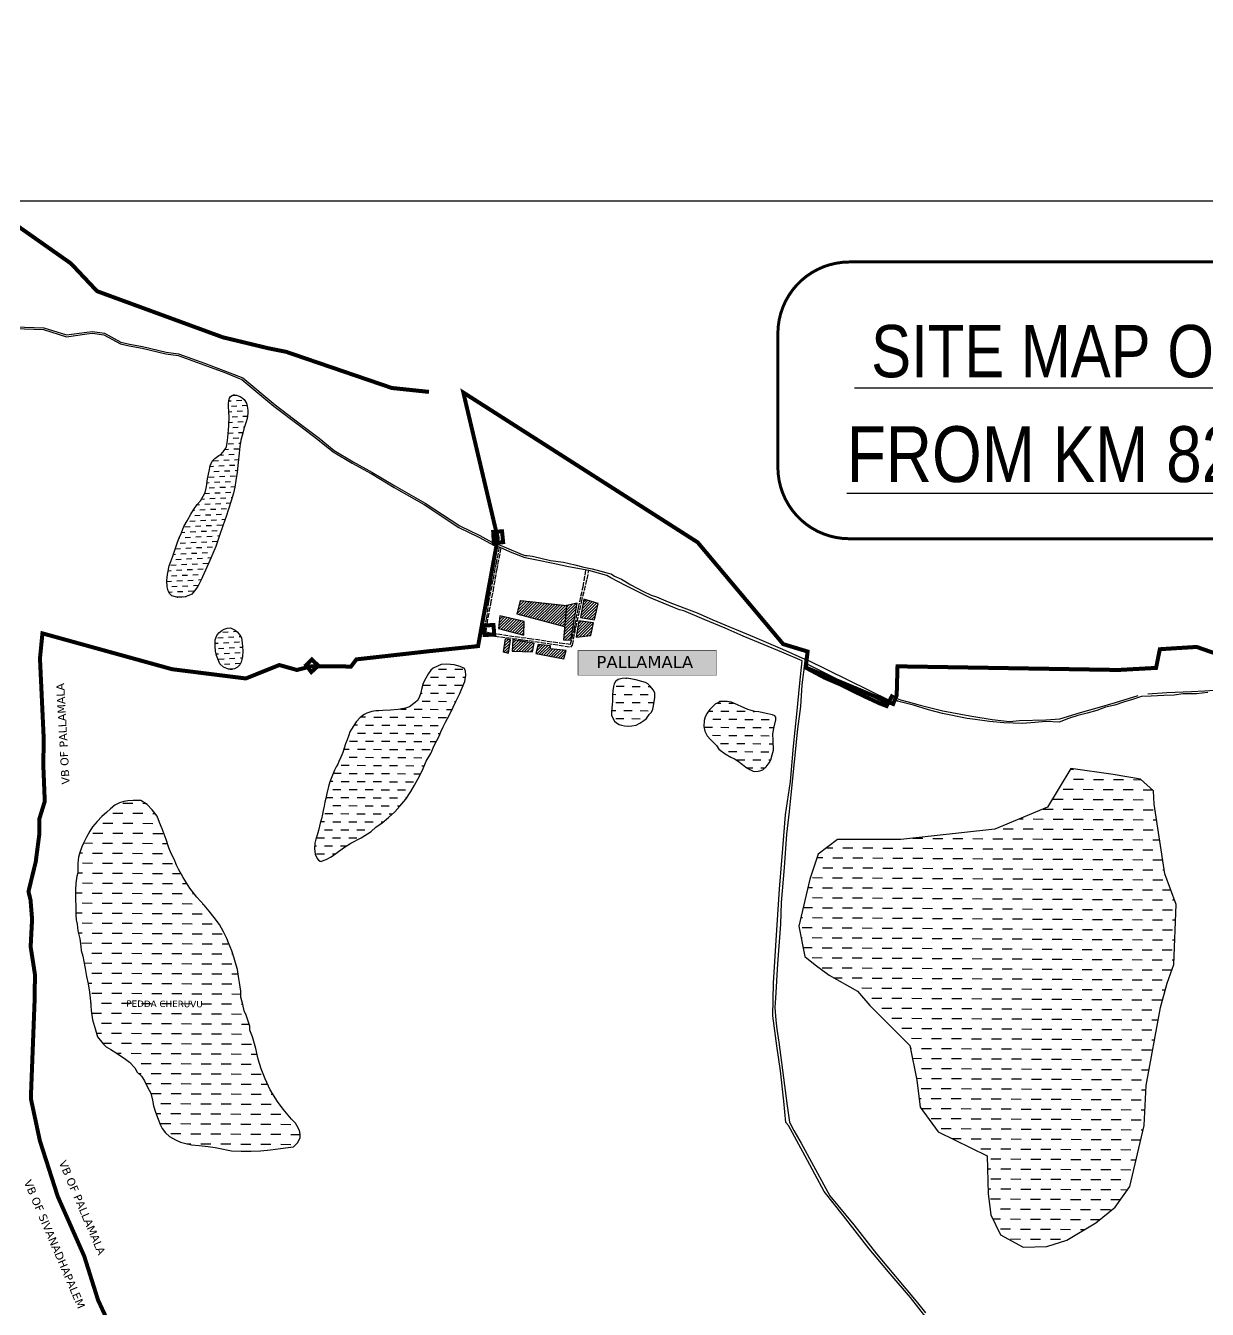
# Model space of a CAD drawing. Header units: inches. Extents: x 360616 to 379062, y 1506291 to 1520405.
# Drawn here: x 364873 to 367827, y 1516392 to 1519600 of the extents above; entities that cross this region are included whole.
import ezdxf

# ---------------------------------------------------------------- set-up
doc = ezdxf.new("R2010")
doc.units = ezdxf.units.IN
doc.header["$MEASUREMENT"] = 0
for name, pattern in [('ACAD_ISO02W100', [15, 12, -3]), ('ACAD_ISO03W100', [30, 12, -18]), ('BORDER', [1.75, 0.5, -0.25, 0.5, -0.25, 0, -0.25])]:
    doc.linetypes.add(name, pattern=pattern)
for name, color, linetype in [('CARTTRACK', 30, 'ACAD_ISO02W100'), ('ROADS', 2, 'Continuous'), ('TANKS', 4, 'Continuous'), ('TITLEBLOCK', 7, 'Continuous'), ('VILLAGE_AREA', 1, 'Continuous'), ('WATER_BODY', 4, 'Continuous'), ('Z AYACUT', 7, 'Continuous'), ('ZSTU', 7, 'Continuous'), ('ZTEXT', 7, 'Continuous')]:
    doc.layers.add(name, color=color, linetype=linetype)
doc.layers.add('ROAD', color=1, linetype='Continuous', lineweight=25)
doc.layers.add('VILL_BOUNDARY', color=6, linetype='BORDER', lineweight=30)
doc.styles.add('ARIALN', font='ARIALN.TTF')
doc.styles.get("Standard").update_dxf_attribs({"font": 'verdana.TTF'})
pattern_1 = [(359.63535, (369184.575, 1513493.686), (20.298094, 20.041356), [20.17013, -20.17013])]
pattern_2 = [(44.63535, (369184.5746, 1513493.6856), (-3.5428448, 3.58823), [])]
pattern_3 = [(3.2273945, (-353588.405, 839801.967), (12.6140473, 14.12162685), [13.38907268, -13.38907268])]

msp = doc.modelspace()

# ---------------------------------------------------------------- hatches: boundary and pattern name
at = {"layer": 'TANKS'}
h = msp.add_hatch(dxfattribs=at)
h.set_pattern_fill('DASH', color=256, scale=107.112581, angle=3.2274, style=0)
h.set_pattern_definition(pattern_3)
h.paths.add_polyline_path([(365392.3, 1518432), (365395.7, 1518447.2), (365398.6, 1518463.8), (365401.7, 1518484.8), (365404.3, 1518508.7), (365406.5, 1518532.2), (365408.7, 1518548.2), (365411.2, 1518564), (365416, 1518582.1), (365418.4, 1518592.3), (365424, 1518610.2), (365426.7, 1518618.9), (365428.9, 1518630.9), (365428.7, 1518639.2), (365427, 1518649.3), (365425, 1518657.1), (365419, 1518666.3), (365414.1, 1518669.8), (365409.1, 1518673.3), (365404.1, 1518675.2), (365400.2, 1518676.5), (365396.2, 1518677.8), (365392.3, 1518677.6), (365389, 1518676.4), (365385.1, 1518673.9), (365382.4, 1518669.5), (365381, 1518663.7), (365380.1, 1518655.3), (365380.5, 1518648.5), (365381.5, 1518622.6), (365380.8, 1518600.1), (365379.5, 1518579.8), (365377.4, 1518563.2), (365374.5, 1518546), (365367, 1518535), (365364.6, 1518532.7), (365361.2, 1518529.4), (365356.1, 1518526), (365349, 1518521.2), (365345.7, 1518518.3), (365339.7, 1518512.1), (365334.6, 1518499.8), (365331.9, 1518487.3), (365327.6, 1518468.1), (365325.5, 1518448.2), (365321.5, 1518433.3), (365317.1, 1518424.1), (365310.6, 1518413), (365302.1, 1518403.8), (365292.7, 1518390.4), (365285.8, 1518379), (365276.9, 1518362.5), (365268.5, 1518348.9), (365260.9, 1518328.9), (365257.9, 1518322.9), (365251.6, 1518306.8), (365245.9, 1518289.4), (365240.7, 1518274.4), (365235.7, 1518261.5), (365231.9, 1518250), (365227.5, 1518228.5), (365226, 1518213.4), (365227.1, 1518197.4), (365229.5, 1518187.5), (365233.9, 1518180.7), (365238.3, 1518175.5), (365247.8, 1518172.7), (365254.9, 1518171.7), (365264.4, 1518171.6), (365272.1, 1518172.7), (365281.4, 1518175.8), (365288.2, 1518179.8), (365295.6, 1518187.9), (365303.3, 1518198.7), (365311.3, 1518214), (365322.9, 1518239.4), (365333.2, 1518263.9), (365348.3, 1518298.2), (365358.9, 1518328.6), (365365.9, 1518350.1), (365374.3, 1518373.2), (365380.2, 1518391.7), (365386.6, 1518413)])
h = msp.add_hatch(dxfattribs=at)
h.set_pattern_fill('DASH', color=256, scale=107.112581, angle=3.2274, style=0)
h.set_pattern_definition(pattern_3)
h.paths.add_polyline_path([(365414.1, 1518058), (365412.3, 1518070), (365406.7, 1518079.4), (365402, 1518085.6), (365397, 1518089.7), (365392.1, 1518092.4), (365384.8, 1518095), (365376.7, 1518094.7), (365369.1, 1518092.2), (365363.3, 1518088.8), (365356, 1518082.8), (365351.4, 1518075.9), (365347.1, 1518065.1), (365346.6, 1518049.1), (365347.3, 1518037.3), (365350.4, 1518026.1), (365358.4, 1518005.2), (365367.4, 1517997.3), (365379.9, 1517991.8), (365387.1, 1517991.7), (365394.9, 1517993.2), (365402.4, 1517996.8), (365408.4, 1518003.1), (365411.5, 1518009.8), (365414.8, 1518022.8), (365416.2, 1518037.9)])
at = {"layer": 'VILLAGE_AREA'}
h = msp.add_hatch(dxfattribs=at)
h.set_pattern_fill('ANSI31', color=1, scale=40.340267, angle=-0.3646, style=0)
h.set_pattern_definition(pattern_2)
h.paths.add_polyline_path([(366110, 1518163.9), (366102, 1518129.2), (366220.6, 1518098), (366225.1, 1518150.9)])
h = msp.add_hatch(dxfattribs=at)
h.set_pattern_fill('ANSI31', color=1, scale=40.340267, angle=-0.3646, style=0)
h.set_pattern_definition(pattern_2)
h.paths.add_polyline_path([(366304.5, 1518156.4), (366268.4, 1518167), (366259.7, 1518120.8), (366295, 1518115.7)])
h = msp.add_hatch(dxfattribs=at)
h.set_pattern_fill('ANSI31', color=1, scale=40.340267, angle=-0.3646, style=0)
h.set_pattern_definition(pattern_2)
h.paths.add_polyline_path([(366217.7, 1518065.4), (366235.7, 1518064.4), (366252, 1518156.8), (366225.1, 1518150.9)])
h = msp.add_hatch(dxfattribs=at)
h.set_pattern_fill('ANSI31', color=1, scale=40.340267, angle=-0.3646, style=0)
h.set_pattern_definition(pattern_2)
h.paths.add_polyline_path([(366118, 1518077.3), (366118.8, 1518110.9), (366058.4, 1518125.6), (366054.9, 1518093.8)])
h = msp.add_hatch(dxfattribs=at)
h.set_pattern_fill('ANSI31', color=1, scale=40.340267, angle=-0.3646, style=0)
h.set_pattern_definition(pattern_2)
h.paths.add_polyline_path([(366255.7, 1518112.6), (366248.7, 1518071.9), (366285.7, 1518075.8), (366292.3, 1518108.1)])
h = msp.add_hatch(dxfattribs=at)
h.set_pattern_fill('ANSI31', color=1, scale=40.340267, angle=-0.3646, style=0)
h.set_pattern_definition(pattern_2)
h.paths.add_polyline_path([(366066.9, 1518035.2), (366079.6, 1518032.3), (366085.4, 1518065.1), (366071.4, 1518067.6)])
h = msp.add_hatch(dxfattribs=at)
h.set_pattern_fill('ANSI31', color=1, scale=40.340267, angle=-0.3646, style=0)
h.set_pattern_definition(pattern_2)
h.paths.add_polyline_path([(366090.8, 1518065.4), (366089.1, 1518036.7), (366139.8, 1518035.6), (366144.4, 1518057.3)])
h = msp.add_hatch(dxfattribs=at)
h.set_pattern_fill('ANSI31', color=1, scale=40.340267, angle=-0.3646, style=0)
h.set_pattern_definition(pattern_2)
h.paths.add_polyline_path([(366218.1, 1518017.7), (366224.2, 1518039), (366184.9, 1518043.2), (366185, 1518050.5), (366154.3, 1518053.6), (366148, 1518031.2)])
at = {"layer": 'WATER_BODY'}
h = msp.add_hatch(dxfattribs=at)
h.set_pattern_fill('DASH', color=256, scale=161.361069, angle=-0.3646, style=0)
h.set_pattern_definition(pattern_1)
h.paths.add_polyline_path([(365853.5, 1517717.4), (365864.8, 1517739.9), (365874.4, 1517761.8), (365885.9, 1517781.6), (365895, 1517802.6), (365906.5, 1517824.9), (365910.9, 1517835.6), (365916.9, 1517847.7), (365922.3, 1517859.3), (365931.6, 1517876.6), (365942.1, 1517896.8), (365948, 1517910.9), (365957.3, 1517929.8), (365963.8, 1517945.6), (365971, 1517961.3), (365973.4, 1517976.8), (365972.2, 1517986.7), (365970.4, 1517993.9), (365959.6, 1517999), (365944.6, 1518002.9), (365926, 1518004.5), (365911.5, 1518003.3), (365892.1, 1517994.6), (365886.2, 1517989.3), (365880.1, 1517981), (365873.1, 1517969.6), (365866.9, 1517957.4), (365862.2, 1517941.4), (365859.8, 1517926.4), (365851.8, 1517912.6), (365828.4, 1517895.4), (365804.5, 1517891.3), (365784.7, 1517889.9), (365765.8, 1517888.4), (365755.8, 1517888.2), (365748.3, 1517888), (365738.2, 1517886.6), (365725.8, 1517882.4), (365719.1, 1517879), (365709.1, 1517871.2), (365699.2, 1517860.4), (365693.1, 1517851.4), (365687.3, 1517842.1), (365683.7, 1517835.4), (365680.6, 1517826.9), (365677.1, 1517815.8), (365672.9, 1517805), (365669.1, 1517794.5), (365664.4, 1517779.3), (365655.8, 1517761.3), (365653.4, 1517754.8), (365649.1, 1517747.7), (365645.1, 1517739.4), (365640, 1517726.9), (365633.5, 1517710.3), (365630.2, 1517698.6), (365625.6, 1517681.3), (365623.2, 1517668.6), (365619, 1517650), (365617, 1517638.5), (365614.9, 1517629.5), (365612.1, 1517615.4), (365607.5, 1517599.3), (365604.2, 1517584.6), (365598.8, 1517566.9), (365596.3, 1517556.8), (365594.9, 1517543.7), (365596.4, 1517529.6), (365601.8, 1517519.2), (365605.2, 1517514.6), (365609.3, 1517512.2), (365611.4, 1517511.6), (365612.8, 1517511.8), (365624.3, 1517516.3), (365636.8, 1517522.8), (365648.5, 1517531.6), (365667.2, 1517545.5), (365685.8, 1517557), (365711.8, 1517570.6), (365737.1, 1517586.7), (365748.6, 1517596.8), (365764.2, 1517607.6), (365780.1, 1517621), (365796, 1517635.1), (365808.8, 1517650), (365823.7, 1517667.5), (365836.2, 1517686.5), (365844.7, 1517702.2)])
h = msp.add_hatch(dxfattribs=at)
h.set_pattern_fill('DASH', color=256, scale=161.361069, angle=-0.3646, style=0)
h.set_pattern_definition(pattern_1)
h.paths.add_polyline_path([(366397.9, 1517965.7), (366385.3, 1517968.2), (366374.9, 1517969.4), (366364.2, 1517968.8), (366353.8, 1517966.1), (366347.5, 1517961.3), (366343.9, 1517955.2), (366342, 1517948.5), (366340.7, 1517939.9), (366339.6, 1517911.3), (366338.1, 1517895.7), (366337.5, 1517884.4), (366337.5, 1517876.7), (366340.5, 1517869.6), (366345.3, 1517862), (366349.8, 1517858.1), (366356.3, 1517853.7), (366362.4, 1517851.9), (366370.1, 1517850.5), (366378.9, 1517849.8), (366388, 1517850.3), (366398.8, 1517851.9), (366408.6, 1517856.9), (366418.3, 1517863.4), (366425.2, 1517869), (366438.9, 1517888.3), (366440.5, 1517892), (366442.2, 1517900), (366444.3, 1517911.3), (366445.8, 1517920), (366445.8, 1517933), (366441.2, 1517940.7), (366433.9, 1517949.3), (366428.5, 1517955.2), (366422.2, 1517959.1), (366413, 1517961.6)])
h = msp.add_hatch(dxfattribs=at)
h.set_pattern_fill('DASH', color=256, scale=161.361069, angle=-0.3646, style=0)
h.set_pattern_definition(pattern_1)
h.paths.add_polyline_path([(366654.1, 1517762), (366665, 1517754), (366673.4, 1517746.9), (366683.1, 1517741), (366691.6, 1517737.1), (366696, 1517736.6), (366703.7, 1517736.7), (366708.4, 1517738.2), (366715.5, 1517740.8), (366723.9, 1517748.1), (366731.6, 1517758.1), (366735.6, 1517765.6), (366738.9, 1517777.7), (366742.1, 1517789.6), (366741.5, 1517813.5), (366741, 1517830.4), (366744.3, 1517848.2), (366748.4, 1517865.1), (366748, 1517872.3), (366746, 1517875.2), (366739.5, 1517877.9), (366723.8, 1517881.5), (366705.4, 1517885.4), (366695.6, 1517886.1), (366678.3, 1517891.6), (366637.6, 1517909.2), (366626.4, 1517911.6), (366617.8, 1517911.4), (366608.4, 1517911.2), (366604, 1517908), (366597, 1517905), (366591.8, 1517899.9), (366582.9, 1517890.9), (366576.3, 1517882.1), (366571.5, 1517872.8), (366568.9, 1517863.5), (366568.4, 1517848.8), (366570.6, 1517837.1), (366576.6, 1517825.2), (366585, 1517816.5), (366599.6, 1517801), (366606, 1517792.3), (366621.6, 1517780.4), (366635.3, 1517771.9), (366645, 1517767.8)])
h = msp.add_hatch(dxfattribs=at)
h.set_pattern_fill('DASH', color=256, scale=200, angle=359.63535, style=0)
h.paths.add_polyline_path([(367485, 1517743.5), (367427, 1517647.1), (367295.1, 1517592.4), (367060.2, 1517566.7), (366902.5, 1517566.7), (366854.2, 1517529.7), (366833.3, 1517467), (366806, 1517349.3), (366820.5, 1517273.7), (366846.2, 1517252.8), (366881.6, 1517227.1), (366952.4, 1517186.9), (366983, 1517151.5), (367082.8, 1517051.3), (367100.5, 1516964.5), (367108.6, 1516897), (367153.6, 1516835.9), (367276, 1516775.8), (367279.2, 1516681), (367285.7, 1516627.9), (367309.8, 1516578.1), (367366.1, 1516547.5), (367425.7, 1516549.2), (367475.5, 1516565.2), (367547.9, 1516608.6), (367596.2, 1516647.2), (367633.2, 1516698.7), (367668.7, 1516851.7), (367673.5, 1516951.4), (367709.2, 1517146.6), (367726.1, 1517207.5), (367743.1, 1517253.7), (367748.7, 1517404.2), (367720.5, 1517480.8), (367693.7, 1517655), (367692.1, 1517688.2), (367659.7, 1517717.4), (367591.6, 1517728.5)])
h = msp.add_hatch(dxfattribs=at)
h.set_pattern_fill('DASH', color=256, scale=200, angle=359.63535, style=0)
h.paths.add_polyline_path([(365405.6, 1517223.6), (365402.9, 1517241.1), (365399.7, 1517252.4), (365394.4, 1517269.8), (365388.4, 1517288.3), (365380.6, 1517308.2), (365375.9, 1517318.9), (365367.5, 1517335.7), (365357.4, 1517354.2), (365344.7, 1517371.4), (365331.6, 1517387.1), (365319.5, 1517402), (365300.7, 1517422.3), (365283.2, 1517444.7), (365266.8, 1517471), (365251.2, 1517499.6), (365244.2, 1517517.2), (365232.9, 1517539.5), (365224.1, 1517566.7), (365214.4, 1517592.8), (365207.9, 1517609.1), (365201.7, 1517625), (365189.6, 1517640.5), (365176.7, 1517654.1), (365161, 1517663.4), (365141.7, 1517664), (365128.4, 1517663.1), (365118.7, 1517661.7), (365107.6, 1517657.7), (365096, 1517651.8), (365085.3, 1517643.3), (365076, 1517634.7), (365063.4, 1517623.4), (365052, 1517611.4), (365040, 1517597.8), (365033.4, 1517587), (365025.5, 1517571.9), (365019, 1517558.8), (365013.7, 1517548.1), (365009, 1517534.2), (365005.6, 1517522.5), (365004.3, 1517515.1), (365003.7, 1517505.6), (365003.4, 1517483), (365001.2, 1517474.8), (364998.5, 1517456.8), (364998.2, 1517439.6), (364997.6, 1517418.9), (364998.6, 1517397.3), (364998.8, 1517377.7), (364999.8, 1517365.8), (365001.7, 1517354.5), (365004, 1517338.3), (365008.6, 1517317.9), (365011.3, 1517299.3), (365012, 1517289.2), (365016.2, 1517275.1), (365018.6, 1517261.3), (365022.3, 1517244.3), (365025.5, 1517223.9), (365029.1, 1517206), (365032.5, 1517184.5), (365035, 1517162.3), (365037.3, 1517138.9), (365040.6, 1517116), (365047.5, 1517090.9), (365052.7, 1517073.3), (365067, 1517055.9), (365074.1, 1517048.4), (365086, 1517041.6), (365101.9, 1517031.6), (365122.4, 1517017.3), (365132.6, 1517010.2), (365146.3, 1516995.9), (365152.2, 1516984.7), (365166.2, 1516971.8), (365177.4, 1516947.2), (365185.8, 1516932.6), (365190.1, 1516915.2), (365193, 1516900.8), (365197.6, 1516884.8), (365204, 1516867.3), (365210.6, 1516852), (365214.5, 1516844.3), (365222.5, 1516833.3), (365232.7, 1516824), (365247.7, 1516815.5), (365260.4, 1516809.8), (365273.2, 1516806.6), (365288, 1516803.2), (365307.1, 1516801.3), (365329.1, 1516799.2), (365347.1, 1516796.5), (365363.8, 1516793), (365379.1, 1516789.9), (365387.7, 1516788.2), (365411.5, 1516787.6), (365436.7, 1516787.6), (365459.8, 1516788.6), (365484.8, 1516790.7), (365509.9, 1516794.4), (365529.3, 1516796.2), (365542.5, 1516798.3), (365552.9, 1516808.2), (365559.4, 1516820.7), (365559.7, 1516829.9), (365557.9, 1516839.3), (365550.9, 1516851.6), (365547.8, 1516857), (365537.7, 1516867.7), (365516.5, 1516892.1), (365502.3, 1516911.2), (365484.5, 1516940.4), (365472, 1516968.1), (365461.5, 1516992.9), (365454.3, 1517017.2), (365448.8, 1517043.7), (365440, 1517073.3), (365433.8, 1517090.2), (365433.2, 1517099.8), (365424, 1517127.5), (365419.1, 1517138.5), (365416.2, 1517153.9), (365411.3, 1517172.6), (365410.7, 1517187), (365407.7, 1517208.8)])
at = {"layer": 'ZSTU'}
msp.add_hatch(color=2, dxfattribs=at).paths.add_polyline_path([(366253.7, 1518038.3), (366599.9, 1518038.3), (366599.9, 1517977.1), (366253.7, 1517977.1)])

# ---------------------------------------------------------------- linework, layer by layer
at = {"layer": 'CARTTRACK'}
for points in [[(366056.8, 1518296.8), (366048.8, 1518258.2), (366041.1, 1518215.1), (366030.2, 1518161), (366025, 1518121.5), (366015.9, 1518078.2), (366059.7, 1518072.6), (366116.1, 1518065.7), (366161.4, 1518059), (366235.5, 1518047.4), (366240.2, 1518051.9), (366247.9, 1518095.7), (366262.5, 1518159.5), (366276.4, 1518216.9), (366280.8, 1518238.4)], [(366060.9, 1518294.9), (366050.6, 1518243), (366042.7, 1518196.6), (366036.1, 1518161.5), (366026.5, 1518110.4), (366023.1, 1518085.1), (366082.1, 1518075.4), (366132.4, 1518068.9), (366208.5, 1518057.6), (366235.2, 1518054.4), (366243.8, 1518089), (366254.7, 1518145.5), (366266.2, 1518197.7), (366273.7, 1518239.5)]]:
    msp.add_lwpolyline(points, dxfattribs=at)
at = {"layer": 'ROAD', "color": 1}
for p, q in [((367725.2, 1517933.5), (367787, 1517936.5)), ((367787, 1517936.5), (367819.1, 1517937.9)), ((367819.1, 1517937.9), (367857.5, 1517940.3)), ((367047.5, 1517920), (367059.3, 1517915)), ((367059.3, 1517915), (367078.9, 1517910.4)), ((367078.9, 1517910.4), (367109, 1517902.3)), ((367551.5, 1517895.8), (367596.8, 1517908.8)), ((367596.8, 1517908.8), (367654.1, 1517925.8)), ((367677.7, 1517930.3), (367725.2, 1517933.5)), ((367109, 1517902.3), (367165.3, 1517887.6)), ((367165.3, 1517887.6), (367232.8, 1517875)), ((367232.8, 1517875), (367288.4, 1517865.9)), ((367457.7, 1517867.6), (367509.6, 1517883.5)), ((367509.6, 1517883.5), (367551.5, 1517895.8)), ((367288.4, 1517865.9), (367332, 1517860.9)), ((367332, 1517860.9), (367356.8, 1517863.7)), ((367356.8, 1517863.7), (367423.3, 1517865.4)), ((367423.3, 1517865.4), (367457.7, 1517867.6))]:
    msp.add_line(p, q, dxfattribs=at)
for points in [[(366813.7, 1518012.9), (366763.5, 1518034.6), (366719.1, 1518052.5), (366666.8, 1518074.6), (366621.2, 1518094.2), (366569, 1518116), (366517.9, 1518138), (366507.4, 1518140.2), (366490.8, 1518146.6), (366432, 1518171), (366374.3, 1518200.3), (366336, 1518220.3), (366326.1, 1518226.1), (366280.8, 1518238.4), (366230, 1518248), (366191.5, 1518256.5), (366150.6, 1518264.6), (366121.3, 1518270), (366088.8, 1518283), (366060.9, 1518294.9), (366056.8, 1518296.8), (366056.8, 1518296.8), (366049.4, 1518298.6)], [(366050.6, 1518305.4), (366074.9, 1518295), (366114.4, 1518278.5), (366121.8, 1518275.8), (366126.8, 1518275.7), (366139.8, 1518274.5), (366184.6, 1518263.8), (366217.4, 1518259.2), (366246, 1518252.8), (366268.2, 1518246.7), (366288.8, 1518242.5), (366323.4, 1518233.4), (366336.7, 1518230.6), (366345.2, 1518224.7), (366362.3, 1518216.6), (366385.9, 1518203.1), (366415.9, 1518186.7), (366436.5, 1518177.1), (366450.1, 1518172.6), (366478.7, 1518160.3), (366517.9, 1518145.6), (366551.2, 1518132.9), (366590.7, 1518115.6), (366694.4, 1518072.4), (366765.1, 1518042.4), (366820.6, 1518016.9), (366820.6, 1518011.2)], [(367126.1, 1516368.1), (367084.4, 1516421.5), (367034.1, 1516481.2), (366981.3, 1516542.9), (366917.3, 1516625.8), (366868.7, 1516686.8), (366815.3, 1516785.7), (366779.8, 1516851.7), (366773.5, 1516859), (366767.9, 1516912.7), (366760, 1516987.9), (366750.8, 1517050.5), (366740.6, 1517125.8), (366742.4, 1517207.4), (366748.8, 1517315), (366757.2, 1517442.4), (366765.5, 1517543.5), (366771.9, 1517628), (366784.5, 1517711), (366792.2, 1517799.4), (366800.4, 1517879.8), (366808, 1517957), (366813.7, 1518012.9)], [(366820.6, 1518011.2), (366812.7, 1517952.6), (366809.5, 1517898.8), (366802.4, 1517843.2), (366786, 1517678.2), (366781.3, 1517636.2), (366774.6, 1517580), (366769.3, 1517496.6), (366761.3, 1517408.5), (366759.6, 1517355.1)], [(366823.6, 1518006.2), (367027.5, 1517904.7)], [(366824.9, 1518016.1), (367032.7, 1517914.1)], [(367828.1, 1517933.4), (367799.1, 1517930.7), (367766.5, 1517930), (367743.3, 1517927.3), (367718, 1517926.3), (367685.9, 1517924.8), (367685.9, 1517924.8), (367661.8, 1517923.8), (367639.8, 1517916.4), (367617.3, 1517909.7), (367595, 1517902.1), (367572.1, 1517896.8), (367550.3, 1517889.1), (367525.9, 1517882.4), (367503.2, 1517875.9), (367479.8, 1517869), (367456.6, 1517859.9), (367424, 1517861.1), (367395.4, 1517858.6), (367364.2, 1517856.3), (367317.9, 1517857.5), (367282, 1517861.5), (367246.1, 1517866.5), (367226.1, 1517868.5), (367164.9, 1517881.2), (367129.4, 1517890.8), (367092.3, 1517902.2), (367052.2, 1517912.4), (367046, 1517916.2)], [(366759.6, 1517355.1), (366752.3, 1517255.8), (366747.5, 1517170.1), (366745.7, 1517146.1), (366747.8, 1517114.9), (366750.7, 1517092), (366755.4, 1517060.1), (366776.1, 1516900.5), (366782.5, 1516860), (366793, 1516839), (366811.8, 1516807.5), (366883.3, 1516675.9), (366943.2, 1516603.3), (366999.6, 1516530.6), (367099.1, 1516412.7), (367122.1, 1516383.5)]]:
    msp.add_lwpolyline(points, dxfattribs=at)
at = {"layer": 'ROADS', "color": 1}
for points in [[(364846.3, 1518843.2), (364917.7, 1518840.6), (364975.2, 1518822.9), (365026.5, 1518830.1), (365040.1, 1518831.5), (365068.7, 1518827.6), (365109.9, 1518805.2), (365132.2, 1518800.3), (365164.2, 1518793.9), (365223.5, 1518780.4), (365254.3, 1518775.9), (365318.3, 1518752.8), (365371.4, 1518733.1), (365413.4, 1518716.3), (365493.9, 1518649.6), (365557.8, 1518600.7), (365603.8, 1518565.7), (365642, 1518535.1), (365689.5, 1518506.9), (365736.5, 1518480.7), (365794.2, 1518446.3), (365869.5, 1518403.2), (365956.2, 1518346.2), (366006.1, 1518322.1), (366053.5, 1518296)], [(364846.5, 1518847.5), (364918.4, 1518844.9), (364975.6, 1518827.3), (365026, 1518834.4), (365040.2, 1518835.8), (365070, 1518831.8), (365111.4, 1518809.2), (365133, 1518804.5), (365165.1, 1518798.1), (365224.3, 1518784.6), (365255.3, 1518780.1), (365319.8, 1518756.9), (365372.9, 1518737.1), (365415.7, 1518720), (365496.5, 1518652.9), (365560.4, 1518604.1), (365606.4, 1518569), (365644.5, 1518538.6), (365691.7, 1518510.6), (365738.6, 1518484.4), (365796.3, 1518450), (365871.7, 1518406.8), (365958.4, 1518350), (366008, 1518325.9), (366053.4, 1518300.9)]]:
    msp.add_lwpolyline(points, dxfattribs=at)
at = {"layer": 'TANKS'}
for points in [[(365374.9, 1518548.1), (365377.4, 1518563.2), (365379.5, 1518579.8), (365380.8, 1518600.1), (365381.5, 1518622.6), (365380.5, 1518648.5), (365380.1, 1518655.3), (365381, 1518663.7), (365382.4, 1518669.5), (365385.1, 1518673.9), (365389, 1518676.4), (365392.3, 1518677.6), (365396.2, 1518677.8), (365400.2, 1518676.5), (365404.1, 1518675.2), (365409.1, 1518673.3), (365414.1, 1518669.8), (365419, 1518666.3), (365425, 1518657.1), (365427, 1518649.3), (365428.7, 1518639.2), (365428.9, 1518630.9), (365426.7, 1518618.9), (365424, 1518610.2), (365418.4, 1518592.3), (365416, 1518582.1), (365411.2, 1518564), (365408.7, 1518548.2), (365406.5, 1518532.2), (365404.3, 1518508.7), (365401.7, 1518484.8), (365398.6, 1518463.8), (365395.7, 1518447.2), (365392.3, 1518432), (365386.6, 1518413), (365380.2, 1518391.7), (365374.3, 1518373.2), (365365.9, 1518350.1), (365358.9, 1518328.6), (365348.3, 1518298.2), (365333.2, 1518263.9), (365322.9, 1518239.4), (365311.3, 1518214), (365303.3, 1518198.7), (365295.6, 1518187.9), (365288.2, 1518179.8), (365281.4, 1518175.8), (365272.1, 1518172.7), (365264.4, 1518171.6), (365254.9, 1518171.7), (365247.8, 1518172.7), (365238.3, 1518175.5), (365233.9, 1518180.7), (365229.5, 1518187.5), (365227.1, 1518197.4), (365226, 1518213.4), (365227.5, 1518228.5), (365231.9, 1518250), (365235.7, 1518261.5), (365240.7, 1518274.4), (365245.9, 1518289.4), (365251.6, 1518306.8), (365257.9, 1518322.9), (365260.9, 1518328.9), (365268.5, 1518348.9), (365276.9, 1518362.5), (365285.8, 1518379), (365292.7, 1518390.4), (365302.1, 1518403.8), (365310.6, 1518413), (365317.1, 1518424.1), (365321.5, 1518433.3), (365325.5, 1518448.2), (365327.6, 1518468.1), (365331.9, 1518487.3), (365334.6, 1518499.8), (365339.7, 1518512.1), (365345.7, 1518518.3), (365349, 1518521.2), (365356.1, 1518526), (365359, 1518527.9), (365362.3, 1518530.5), (365364.6, 1518532.7), (365367, 1518535), (365373.3, 1518544.2), (365374.9, 1518548.1)], [(365347.3, 1518037.3), (365346.6, 1518049.1), (365347.1, 1518065.1), (365351.4, 1518075.9), (365356, 1518082.8), (365363.3, 1518088.8), (365369.1, 1518092.2), (365376.7, 1518094.7), (365384.8, 1518095), (365392.1, 1518092.4), (365397, 1518089.7), (365402, 1518085.6), (365406.7, 1518079.4), (365412.3, 1518070), (365414.1, 1518058), (365416.2, 1518037.9), (365414.8, 1518022.8), (365411.5, 1518009.8), (365408.4, 1518003.1), (365402.4, 1517996.8), (365394.9, 1517993.2), (365387.1, 1517991.7), (365379.9, 1517991.8), (365367.4, 1517997.3), (365358.4, 1518005.2), (365350.4, 1518026.1), (365347.3, 1518037.3)]]:
    msp.add_lwpolyline(points, dxfattribs=at)
at = {"layer": 'VILL_BOUNDARY', "linetype": 'ACAD_ISO03W100', "lineweight": -2, "ltscale": 3, "const_width": 10}
for points in [[(364165.4, 1519595.3), (364198.3, 1519461.1), (364246.6, 1519302.4), (364383.4, 1519444.4), (364400, 1519430.1), (364450.8, 1519401.7), (364503.1, 1519392.1), (364566.9, 1519344), (364630.8, 1519296), (364715.6, 1519209), (364784.8, 1519184.5), (364826.7, 1519118.3), (364986.5, 1519005.9), (365051.7, 1518936.7), (365365.9, 1518821.5), (365479.5, 1518794.1), (365524.2, 1518785.2), (365788.3, 1518694.8), (365881.3, 1518685)], [(365101.6, 1516313), (365054.2, 1516415.1), (365019.7, 1516524.7), (364953.5, 1516674), (364908.8, 1516813.3), (364886.2, 1516919.1), (364896, 1517173.8), (364896.3, 1517230.1), (364885.7, 1517298.2), (364889.3, 1517366.8), (364885.4, 1517415.4), (364880.3, 1517436.3), (364898.4, 1517510.4), (364907.6, 1517581.1), (364907.8, 1517618.9), (364921, 1517661.6), (364917.6, 1517746), (364918.1, 1517824.7), (364909, 1518018.9), (364915.2, 1518081.5), (365239.2, 1517991.9), (365423.6, 1517968.8), (365507.2, 1518002.4), (365551.1, 1517990), (365587.5, 1517999.3), (365686.4, 1517998.6), (365699.9, 1518016.5), (365880.7, 1518036.8), (366003.9, 1518049.6), (366053.2, 1518319.3), (365967.1, 1518683.4), (366552.7, 1518309), (366766.4, 1518054.7), (366827.6, 1518036.1), (366822.9, 1517996.2), (367041.3, 1517905.1), (367050.2, 1517926.4), (367052.2, 1517999.1), (367604.2, 1517990), (367698.5, 1517995.2), (367707.9, 1518041.9), (367799.8, 1518047.6), (367879.6, 1518019.7)], [(366041.7, 1518335.2), (366063.9, 1518336.5), (366066.6, 1518309.4), (366043.3, 1518307.3), (366041.7, 1518335.2)], [(366016.7, 1518100.9), (366042.4, 1518102.5), (366044.5, 1518078.6), (366020.2, 1518077.3), (366016.7, 1518100.9)], [(366827.6, 1518036.1), (366822.3, 1517996.2), (366869.7, 1517970.9), (366906.3, 1517955.2), (366934, 1517941.4), (366968.3, 1517924.8), (367007.3, 1517906.7), (367024.9, 1517899.9), (367040.4, 1517928.3)], [(365574.1, 1518002.2), (365588.5, 1518016.1), (365604.7, 1518000.7), (365587.2, 1517984.8), (365574.1, 1518002.2)]]:
    msp.add_lwpolyline(points, dxfattribs=at)
at = {"layer": 'VILLAGE_AREA', "color": 1}
for points in [[(366220.6, 1518098), (366102, 1518129.2), (366110, 1518163.9), (366225.1, 1518150.9)], [(366259.7, 1518120.8), (366295, 1518115.7), (366304.5, 1518156.4), (366268.4, 1518167), (366259.7, 1518120.8)], [(366217.7, 1518065.4), (366235.7, 1518064.4), (366252, 1518156.8), (366225.1, 1518150.9), (366217.7, 1518065.4)], [(366054.9, 1518093.8), (366118, 1518077.3), (366118.8, 1518110.9), (366058.4, 1518125.6), (366054.9, 1518093.8)], [(366248.7, 1518071.9), (366285.7, 1518075.8), (366292.3, 1518108.1), (366255.7, 1518112.6), (366248.7, 1518071.9)], [(366066.9, 1518035.2), (366079.6, 1518032.3), (366085.4, 1518065.1), (366071.4, 1518067.6), (366066.9, 1518035.2)], [(366089.1, 1518036.7), (366139.8, 1518035.6), (366144.4, 1518057.3), (366090.8, 1518065.4), (366089.1, 1518036.7)], [(366154.3, 1518053.6), (366148, 1518031.2), (366218.1, 1518017.7), (366224.2, 1518039), (366184.9, 1518043.2), (366185, 1518050.5), (366154.3, 1518053.6)]]:
    msp.add_lwpolyline(points, dxfattribs=at)
at = {"layer": 'WATER_BODY'}
for points in [[(365612.8, 1517511.8), (365624.3, 1517516.3), (365636.8, 1517522.8), (365648.5, 1517531.6), (365667.2, 1517545.5), (365685.8, 1517557), (365711.8, 1517570.6), (365737.1, 1517586.7), (365748.6, 1517596.8), (365764.2, 1517607.6), (365780.1, 1517621), (365796, 1517635.1), (365808.8, 1517650), (365823.7, 1517667.5), (365836.2, 1517686.5), (365844.7, 1517702.2), (365853.5, 1517717.4), (365864.8, 1517739.9), (365874.4, 1517761.8), (365885.9, 1517781.6), (365895, 1517802.6), (365906.5, 1517824.9), (365910.9, 1517835.6), (365916.9, 1517847.7), (365922.3, 1517859.3), (365931.6, 1517876.6), (365942.1, 1517896.8), (365948, 1517910.9), (365957.3, 1517929.8), (365963.8, 1517945.6), (365971, 1517961.3), (365973.4, 1517976.8), (365972.2, 1517986.7), (365970.4, 1517993.9), (365959.6, 1517999), (365944.6, 1518002.9), (365926, 1518004.5), (365911.5, 1518003.3), (365892.1, 1517994.6), (365886.2, 1517989.3), (365880.1, 1517981), (365873.1, 1517969.6), (365866.9, 1517957.4), (365862.2, 1517941.4), (365860.4, 1517930.1), (365855.9, 1517919.7), (365852.6, 1517914), (365847, 1517909), (365832.3, 1517898.2), (365822.5, 1517894.4), (365804.5, 1517891.3), (365784.7, 1517889.9), (365765.8, 1517888.4), (365755.8, 1517888.2), (365748.3, 1517888), (365738.2, 1517886.6), (365725.8, 1517882.4), (365719.1, 1517879), (365709.1, 1517871.2), (365699.2, 1517860.4), (365693.1, 1517851.4), (365687.3, 1517842.1), (365683.7, 1517835.4), (365680.6, 1517826.9), (365677.1, 1517815.8), (365672.9, 1517805), (365669.1, 1517794.5), (365665.9, 1517784.1), (365661.2, 1517772.5), (365655.8, 1517761.3), (365653.4, 1517754.8), (365649.1, 1517747.7), (365645.1, 1517739.4), (365640, 1517726.9), (365633.5, 1517710.3), (365630.2, 1517698.6), (365625.6, 1517681.3), (365623.3, 1517669.2), (365621.2, 1517659.8), (365619, 1517650), (365617, 1517638.5), (365614.9, 1517629.5), (365612.6, 1517618.1), (365609.6, 1517607), (365607.5, 1517599.3), (365605, 1517588.4), (365601.8, 1517576.9), (365598.8, 1517566.9), (365596.3, 1517556.8), (365594.9, 1517543.7), (365596.4, 1517529.6), (365601.8, 1517519.2), (365605.2, 1517514.6), (365609.3, 1517512.2), (365611.4, 1517511.6), (365612.8, 1517511.8)], [(366388, 1517850.3), (366398.8, 1517851.9), (366408.6, 1517856.9), (366418.3, 1517863.4), (366425.2, 1517869), (366431.9, 1517878.4), (366437.2, 1517884.2), (366440.5, 1517892), (366442.2, 1517900), (366444.3, 1517911.3), (366445.8, 1517920), (366445.8, 1517933), (366441.2, 1517940.7), (366433.9, 1517949.3), (366428.5, 1517955.2), (366422.2, 1517959.1), (366413, 1517961.6), (366397.9, 1517965.7), (366385.3, 1517968.2), (366374.9, 1517969.4), (366364.2, 1517968.8), (366353.8, 1517966.1), (366347.5, 1517961.3), (366343.9, 1517955.2), (366342, 1517948.5), (366340.4, 1517938.1), (366340.2, 1517926.9), (366339.6, 1517911.3), (366338.1, 1517895.7), (366337.5, 1517884.4), (366337.5, 1517876.7), (366340.5, 1517869.6), (366345.3, 1517862), (366349.8, 1517858.1), (366356.3, 1517853.7), (366362.4, 1517851.9), (366370.1, 1517850.5), (366378.9, 1517849.8), (366388, 1517850.3)], [(366708.4, 1517738.2), (366715.5, 1517740.8), (366723.9, 1517748.1), (366731.6, 1517758.1), (366735.6, 1517765.6), (366738.9, 1517777.7), (366742.1, 1517789.6), (366741.5, 1517813.5), (366741, 1517830.4), (366744.3, 1517848.2), (366748.4, 1517865.1), (366748, 1517872.3), (366746, 1517875.2), (366739.5, 1517877.9), (366723.8, 1517881.5), (366705.4, 1517885.4), (366695.6, 1517886.1), (366678.3, 1517891.6), (366637.6, 1517909.2), (366626.4, 1517911.6), (366617.8, 1517911.4), (366608.4, 1517911.2), (366604, 1517908), (366597, 1517905), (366591.8, 1517899.9), (366582.9, 1517890.9), (366576.3, 1517882.1), (366571.5, 1517872.8), (366568.9, 1517863.5), (366568.4, 1517848.8), (366570.6, 1517837.1), (366576.6, 1517825.2), (366585, 1517816.5), (366599.6, 1517801), (366606, 1517792.3), (366621.6, 1517780.4), (366635.3, 1517771.9), (366645, 1517767.8), (366654.1, 1517762), (366665, 1517754), (366673.4, 1517746.9), (366683.1, 1517741), (366691.6, 1517737.1), (366696, 1517736.6), (366703.7, 1517736.7), (366708.4, 1517738.2)], [(365537.7, 1516867.7), (365516.5, 1516892.1), (365502.3, 1516911.2), (365484.5, 1516940.4), (365472, 1516968.1), (365461.5, 1516992.9), (365454.3, 1517017.2), (365448.8, 1517043.7), (365440, 1517073.3), (365433.8, 1517090.2), (365433.2, 1517099.8), (365424, 1517127.5), (365419.1, 1517138.5), (365416.2, 1517153.9), (365411.3, 1517172.6), (365410.7, 1517187), (365407.7, 1517208.8), (365405.6, 1517223.6), (365402.9, 1517241.1), (365399.7, 1517252.4), (365394.4, 1517269.8), (365388.4, 1517288.3), (365380.6, 1517308.2), (365375.9, 1517318.9), (365367.5, 1517335.7), (365357.4, 1517354.2), (365344.7, 1517371.4), (365331.6, 1517387.1), (365319.5, 1517402), (365300.7, 1517422.3), (365283.2, 1517444.7), (365266.8, 1517471), (365255.2, 1517492.3), (365250.3, 1517501.9), (365244.2, 1517517.2), (365237, 1517531.4), (365231, 1517545.4), (365224.1, 1517566.7), (365214.4, 1517592.8), (365207.9, 1517609.1), (365201.7, 1517625), (365189.6, 1517640.5), (365176.7, 1517654.1), (365161, 1517663.4), (365141.7, 1517664), (365128.4, 1517663.1), (365118.7, 1517661.7), (365107.6, 1517657.7), (365096, 1517651.8), (365085.3, 1517643.3), (365076, 1517634.7), (365063.4, 1517623.4), (365052, 1517611.4), (365040, 1517597.8), (365033.4, 1517587), (365025.5, 1517571.9), (365019, 1517558.8), (365013.7, 1517548.1), (365009, 1517534.2), (365005.6, 1517522.5), (365004.3, 1517515.1), (365003.7, 1517505.6), (365003.4, 1517483), (365001.2, 1517474.8), (364998.5, 1517456.8), (364998.2, 1517439.6), (364997.6, 1517418.9), (364998.6, 1517397.3), (364998.8, 1517377.7), (364999.8, 1517365.8), (365001.7, 1517354.5), (365004, 1517338.3), (365008.6, 1517317.9), (365011.3, 1517299.3), (365012, 1517289.2), (365016.2, 1517275.1), (365018.6, 1517261.3), (365022.3, 1517244.3), (365025.5, 1517223.9), (365029.1, 1517206), (365032.5, 1517184.5), (365035, 1517162.3), (365037.3, 1517138.9), (365040.6, 1517116), (365047.5, 1517090.9), (365052.7, 1517073.3), (365067, 1517055.9), (365074.1, 1517048.4), (365086, 1517041.6), (365101.9, 1517031.6), (365122.4, 1517017.3), (365132.6, 1517010.2), (365146.3, 1516995.9), (365152.2, 1516984.7), (365163, 1516974.8), (365170.1, 1516963.2), (365177.4, 1516947.2), (365185.8, 1516932.6), (365190.1, 1516915.2), (365193, 1516900.8), (365197.6, 1516884.8), (365204, 1516867.3), (365210.6, 1516852), (365214.5, 1516844.3), (365222.5, 1516833.3), (365232.7, 1516824), (365247.7, 1516815.5), (365260.4, 1516809.8), (365273.2, 1516806.6), (365288, 1516803.2), (365307.1, 1516801.3), (365329.1, 1516799.2), (365347.1, 1516796.5), (365363.8, 1516793), (365379.1, 1516789.9), (365387.7, 1516788.2), (365411.5, 1516787.6), (365436.7, 1516787.6), (365459.8, 1516788.6), (365484.8, 1516790.7), (365509.9, 1516794.4), (365529.3, 1516796.2), (365542.5, 1516798.3), (365552.9, 1516808.2), (365559.4, 1516820.7), (365559.7, 1516829.9), (365557.9, 1516839.3), (365550.9, 1516851.6), (365547.8, 1516857), (365537.7, 1516867.7)]]:
    msp.add_lwpolyline(points, dxfattribs=at)
at = {"layer": 'Z AYACUT', "color": 4}
msp.add_lwpolyline([(367485, 1517743.5), (367427, 1517647.1), (367295.1, 1517592.4), (367060.2, 1517566.7), (366902.5, 1517566.7), (366854.2, 1517529.7), (366833.3, 1517467), (366806, 1517349.3), (366820.5, 1517273.7), (366846.2, 1517252.8), (366881.6, 1517227.1), (366952.4, 1517186.9), (366983, 1517151.5), (367082.8, 1517051.3), (367100.5, 1516964.5), (367108.6, 1516897), (367153.6, 1516835.9), (367276, 1516775.8), (367279.2, 1516681), (367285.7, 1516627.9), (367309.8, 1516578.1), (367366.1, 1516547.5), (367425.7, 1516549.2), (367475.5, 1516565.2), (367547.9, 1516608.6), (367596.2, 1516647.2), (367633.2, 1516698.7), (367668.7, 1516851.7), (367673.5, 1516951.4), (367709.2, 1517146.6), (367726.1, 1517207.5), (367743.1, 1517253.7), (367748.7, 1517404.2), (367720.5, 1517480.8), (367693.7, 1517655), (367692.1, 1517688.2), (367659.7, 1517717.4), (367591.6, 1517728.5), (367485, 1517743.5)], dxfattribs=at)
at = {"layer": 'ZSTU'}
msp.add_lwpolyline([(376959.8, 1507682.8), (360959.8, 1507682.8), (360959.8, 1519162.8), (376959.8, 1519162.8)], close=True, dxfattribs=at)
at = {"layer": 'ZSTU', "color": 0, "const_width": 7.45}
msp.add_lwpolyline([(366931.9, 1519009.7), (369605.3, 1519009.7, -0.414214), (369784, 1518831), (369784, 1518496.7, -0.414214), (369605.3, 1518318), (366931.9, 1518318, -0.414214), (366753.2, 1518496.7), (366753.2, 1518831, -0.414214)], format="xyb", close=True, dxfattribs=at)
at = {"layer": 'ZTEXT', "color": 1, "const_width": 1}
msp.add_lwpolyline([(366253.7, 1518038.3), (366599.9, 1518038.3), (366599.9, 1517977.1), (366253.7, 1517977.1)], close=True, dxfattribs=at)

# ---------------------------------------------------------------- texts
at = {"layer": 'TITLEBLOCK', "color": 3, "extrusion": (0.000201441, 0.004807, 0.999988), "style": 'ARIALN'}
msp.add_text('%%U SITE MAP OF  S.S.G (K.P.CANAL)', height=130.658, rotation=359.9999, dxfattribs=at).set_placement((366944.7, 1518703.7, 7374.1))
at = {"layer": 'TITLEBLOCK', "color": 1, "extrusion": (0.000201441, 0.004807, 0.999988), "style": 'ARIALN'}
msp.add_text('%%UFROM KM 82.500 TO KM  112.000', height=139.347, rotation=359.9999, dxfattribs=at).set_placement((366925.6, 1518441.9, 7372.9))
at = {"layer": 'ZSTU', "color": 0}
msp.add_text('PEDDA CHERUVU', height=16, rotation=359.6354, dxfattribs=at).set_placement((365124.7, 1517148.2))
at = {"layer": 'ZTEXT', "color": 1, "ltscale": 2}
msp.add_text('PALLAMALA', height=30, dxfattribs=at).set_placement((366299.8, 1517994.8))
at = {"layer": 'ZTEXT', "color": 5, "ltscale": 2}
for s, rotation, p in [('VB OF PALLAMALA', 93.1493, (364983.3, 1517704.6)), ('VB OF PALLAMALA', 293.0955, (364955.7, 1516759.1)), ('VB OF SIVANADHAPALEM', 293.0955, (364868.3, 1516710.4))]:
    msp.add_text(s, height=20, rotation=rotation, dxfattribs=at).set_placement(p)

doc.saveas('drawing.dxf')
